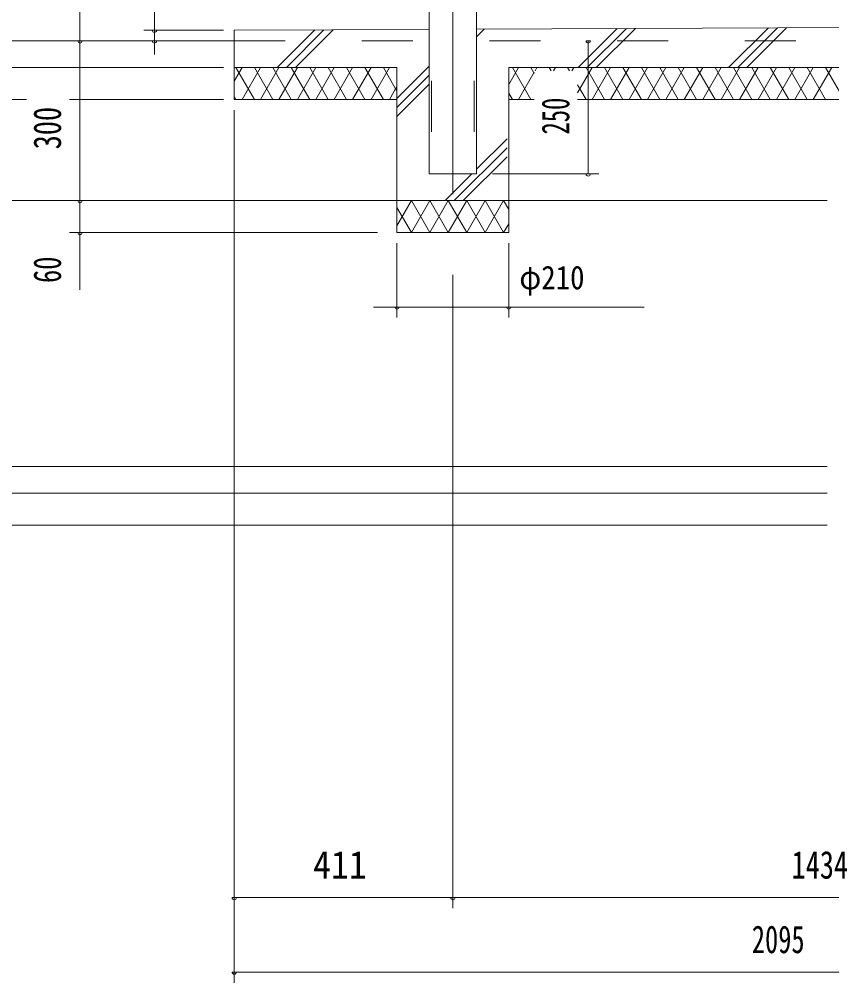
# Model space of a CAD drawing. Units: millimetres, scale not verified, with parts at other scales. Extents: x -26656 to 26658, y -10500 to 10500.
# Drawn here: x 15824 to 19643, y -3330 to 1197 of the extents above; entities that cross this region are included whole.
import ezdxf
from ezdxf.enums import TextEntityAlignment as Align

# ---------------------------------------------------------------- set-up
doc = ezdxf.new("R2010")
doc.units = ezdxf.units.MM
doc.header["$LTSCALE"] = 60
doc.linetypes.add('USER2', pattern=[10, 4, -6])
doc.linetypes.add('USER3', pattern=[24, 12, -5, 2, -5])
for name, color, linetype, lineweight in [('0-6_2-02BOLD', 7, 'Continuous', 18), ('0-7_2-12HIDDEN', 3, 'USER2', 18), ('0-8_2-22CENTER', 3, 'USER3', 18), ('0-A_2-52DIM', 3, 'Continuous', 18), ('0-B_2-62HATCH', 2, 'Continuous', 18)]:
    doc.layers.add(name, color=color, linetype=linetype, lineweight=lineweight)
doc.styles.add('ＭＳ ゴシック', font='')
doc.styles.get('ＭＳ ゴシック').set_extended_font_data('MS Gothic')

msp = doc.modelspace()

# ---------------------------------------------------------------- linework, layer by layer
at = {"layer": '0-6_2-02BOLD'}
for p, q in [((17750.46, 3919.93), (17750.46, 469.93)), ((17973.21, 3919.93), (17973.21, 469.93)), ((16834.34, 1144.93), (17750.46, 1149.3)), ((16834.34, 1144.93), (16834.34, 819.93)), ((17973.21, 1150.37), (21335.46, 1166.42)), ((16834.34, 1094.93), (16459.34, 1094.93)), ((20821.84, 969.93), (18124.27, 969.93)), ((18124.27, 194.93), (18124.27, 969.93)), ((17599.27, 819.93), (16834.34, 819.93)), ((18244.14, 819.93), (18124.27, 819.93)), ((20821.84, 819.93), (18448.14, 819.93)), ((17750.39, 469.93), (17973.21, 469.93)), ((17599.27, 344.93), (18124.27, 344.93)), ((17599.27, 194.93), (18124.27, 194.93))]:
    msp.add_line(p, q, dxfattribs=at)
msp.add_lwpolyline([(17599.27, 194.93), (17599.27, 969.93), (16834.34, 969.93)], dxfattribs=at)
at = {"layer": '0-7_2-12HIDDEN'}
for p, q in [((17760.96, 3907.43), (17760.96, 469.93)), ((17962.71, 3907.43), (17962.71, 469.93)), ((16834.34, 1094.93), (22071.84, 1094.93))]:
    msp.add_line(p, q, dxfattribs=at)
at = {"layer": '0-8_2-22CENTER'}
for p, q in [((17861.91, 1094.93), (17861.91, 4125.61)), ((17861.84, 1094.93), (17861.84, 94.93))]:
    msp.add_line(p, q, dxfattribs=at)
at = {"layer": '0-A_2-52DIM'}
for p, q in [((16109.34, -75.07), (16109.34, 3869.93)), ((16459.34, 1031.06), (16459.34, 1414.93)), ((16784.34, 1144.93), (16409.34, 1144.93)), ((16469.34, 1144.93), (16449.34, 1144.93)), ((15009.34, 1094.93), (16459.34, 1094.93)), ((16119.34, 1094.93), (16099.34, 1094.93)), ((16469.34, 1094.93), (16449.34, 1094.93)), ((18508.14, 1094.93), (18488.14, 1094.93)), ((18498.14, 1094.93), (18498.14, 469.93)), ((16784.34, 969.93), (15709.34, 969.93)), ((15857.47, 819.93), (15709.34, 819.93)), ((16784.34, 819.93), (16059.34, 819.93)), ((16834.34, 769.93), (16834.34, -3330.07)), ((18048.14, 469.93), (18548.14, 469.93)), ((18508.14, 469.93), (18488.14, 469.93)), ((19621.84, 344.93), (15359.34, 344.93)), ((16119.34, 344.93), (16099.34, 344.93)), ((17508.41, 194.93), (16059.34, 194.93)), ((16119.34, 194.93), (16099.34, 194.93)), ((17599.27, 144.93), (17599.27, -205.07)), ((18124.27, 144.93), (18124.27, -205.07)), ((17861.84, -4.6), (17861.84, -2980.07)), ((17488.21, -155.07), (18761.77, -155.07)), ((17609.27, -155.07), (17589.27, -155.07)), ((18134.27, -155.07), (18114.27, -155.07)), ((19621.84, -905.07), (15709.34, -905.07)), ((19621.84, -1030.07), (15709.34, -1030.07)), ((19621.84, -1180.07), (15009.34, -1180.07)), ((16844.34, -2930.07), (16824.34, -2930.07)), ((22071.84, -2930.07), (16834.34, -2930.07)), ((17871.84, -2930.07), (17851.84, -2930.07)), ((16844.34, -3280.07), (16824.34, -3280.07)), ((16834.34, -3280.07), (22466.84, -3280.07))]:
    msp.add_line(p, q, dxfattribs=at)
for centre in [(16459.34, 1144.93), (16109.34, 1094.93), (16459.34, 1094.93), (18498.14, 1094.93), (18498.14, 469.93), (16109.34, 344.93), (16109.34, 194.93), (17599.27, -155.07), (18124.27, -155.07), (16834.34, -2930.07), (17861.84, -2930.07), (16834.34, -3280.07)]:
    msp.add_arc(centre, 10, 180, 0, dxfattribs=at)
at = {"layer": '0-B_2-62HATCH'}
for p, q in [((17036.77, 969.93), (17213.58, 1146.74)), ((17079.19, 969.93), (17256.21, 1146.94)), ((17121.62, 969.93), (17298.84, 1147.15)), ((17973.21, 1114.41), (18009.34, 1150.54)), ((18450.98, 969.93), (18634.58, 1153.52)), ((18493.41, 969.93), (18677.21, 1153.73)), ((18535.84, 969.93), (18719.84, 1153.93)), ((19158.09, 969.93), (19345.08, 1156.91)), ((19200.52, 969.93), (19387.7, 1157.12)), ((19242.94, 969.93), (19430.33, 1157.32)), ((16834.34, 905.85), (16871.33, 969.93)), ((16929.07, 819.93), (16842.47, 969.93)), ((16871.33, 819.93), (16957.94, 969.93)), ((17015.67, 819.93), (16929.07, 969.93)), ((16957.94, 819.93), (17044.54, 969.93)), ((17102.27, 819.93), (17015.67, 969.93)), ((17044.54, 819.93), (17131.14, 969.93)), ((17188.88, 819.93), (17102.27, 969.93)), ((17131.14, 819.93), (17217.74, 969.93)), ((17275.48, 819.93), (17188.88, 969.93)), ((17217.74, 819.93), (17304.35, 969.93)), ((17362.08, 819.93), (17275.48, 969.93)), ((17304.35, 819.93), (17390.95, 969.93)), ((17448.68, 819.93), (17362.08, 969.93)), ((17390.95, 819.93), (17477.55, 969.93)), ((17535.29, 819.93), (17448.68, 969.93)), ((17477.55, 819.93), (17564.15, 969.93)), ((17599.27, 859.11), (17535.29, 969.93)), ((17599.27, 825.32), (17750.46, 976.52)), ((18124.27, 890.08), (18170.37, 969.93)), ((18228.11, 819.93), (18141.51, 969.93)), ((18244.14, 942.16), (18228.11, 969.93)), ((18248.35, 954.99), (18256.97, 969.93)), ((18323.34, 954.99), (18314.71, 969.93)), ((18334.95, 954.99), (18343.58, 969.93)), ((18409.94, 954.99), (18401.31, 969.93)), ((18421.55, 954.99), (18430.18, 969.93)), ((18448.14, 851.04), (18516.78, 969.93)), ((18574.52, 819.93), (18487.92, 969.93)), ((18516.78, 819.93), (18603.39, 969.93)), ((18661.12, 819.93), (18574.52, 969.93)), ((18603.39, 819.93), (18689.99, 969.93)), ((18747.72, 819.93), (18661.12, 969.93)), ((18689.99, 819.93), (18776.59, 969.93)), ((18834.33, 819.93), (18747.72, 969.93)), ((18776.59, 819.93), (18863.19, 969.93)), ((18920.93, 819.93), (18834.33, 969.93)), ((18863.19, 819.93), (18949.8, 969.93)), ((19007.53, 819.93), (18920.93, 969.93)), ((18949.8, 819.93), (19036.4, 969.93)), ((19094.13, 819.93), (19007.53, 969.93)), ((19036.4, 819.93), (19123, 969.93)), ((19180.74, 819.93), (19094.13, 969.93)), ((19123, 819.93), (19209.6, 969.93)), ((19267.34, 819.93), (19180.74, 969.93)), ((19209.6, 819.93), (19296.21, 969.93)), ((19353.94, 819.93), (19267.34, 969.93)), ((19296.21, 819.93), (19382.81, 969.93)), ((19440.55, 819.93), (19353.94, 969.93)), ((19382.81, 819.93), (19469.41, 969.93)), ((19527.15, 819.93), (19440.55, 969.93)), ((19469.41, 819.93), (19556.02, 969.93)), ((19613.75, 819.93), (19527.15, 969.93)), ((19556.01, 819.93), (19642.61, 969.93)), ((19700.35, 819.93), (19613.75, 969.93)), ((17599.27, 782.9), (17750.46, 934.09)), ((18170.37, 819.93), (18244.14, 947.7)), ((17564.15, 819.93), (17599.27, 880.75)), ((17599.27, 740.47), (17750.46, 891.66)), ((18487.92, 819.93), (18448.14, 888.82)), ((16842.47, 819.93), (16834.34, 834.01)), ((18141.51, 819.93), (18124.27, 849.79)), ((17973.14, 492.16), (18116.38, 635.39)), ((17868.34, 344.93), (18116.38, 592.96)), ((17910.77, 344.93), (18116.38, 550.54)), ((17825.92, 344.93), (17950.91, 469.93)), ((17667.34, 344.93), (17599.27, 227.02)), ((17667.34, 344.93), (17753.95, 194.93)), ((17753.95, 344.93), (17667.34, 194.93)), ((17840.55, 344.93), (17753.95, 194.93)), ((17753.95, 344.93), (17840.55, 194.93)), ((17927.15, 344.93), (17840.55, 194.93)), ((17840.55, 344.93), (17927.15, 194.93)), ((17927.15, 344.93), (18013.76, 194.93)), ((18013.76, 344.93), (17927.15, 194.93)), ((18100.36, 344.93), (18013.76, 194.93)), ((18013.76, 344.93), (18100.36, 194.93)), ((18100.36, 344.93), (18124.27, 303.5)), ((17599.27, 312.84), (17667.34, 194.93)), ((18124.27, 236.35), (18100.36, 194.93))]:
    msp.add_line(p, q, dxfattribs=at)

# ---------------------------------------------------------------- texts
at = {"layer": '0-A_2-52DIM', "color": 7, "style": 'ＭＳ ゴシック'}
for s, width, p in [('250', 0.65, (18448.14, 655.6)), ('300', 0.75, (16059.34, 585.83)), ('60', 0.7, (16059.34, -42.19))]:
    msp.add_text(s, height=130.2, rotation=90, dxfattribs=dict(at, width=width)).set_placement(p, align=Align.BOTTOM_LEFT)
for s, height, width, p in [('φ210', 110.7, 0.9, (18174.27, -105.07)), ('411', 130.2, 0.95, (17204.87, -2880.07)), ('1434', 130.2, 0.75, (19453.82, -2880.07)), ('2095', 130.2, 0.7, (19267.08, -3230.07))]:
    msp.add_text(s, height=height, dxfattribs=dict(at, width=width)).set_placement(p, align=Align.BOTTOM_LEFT)

doc.saveas('drawing.dxf')
